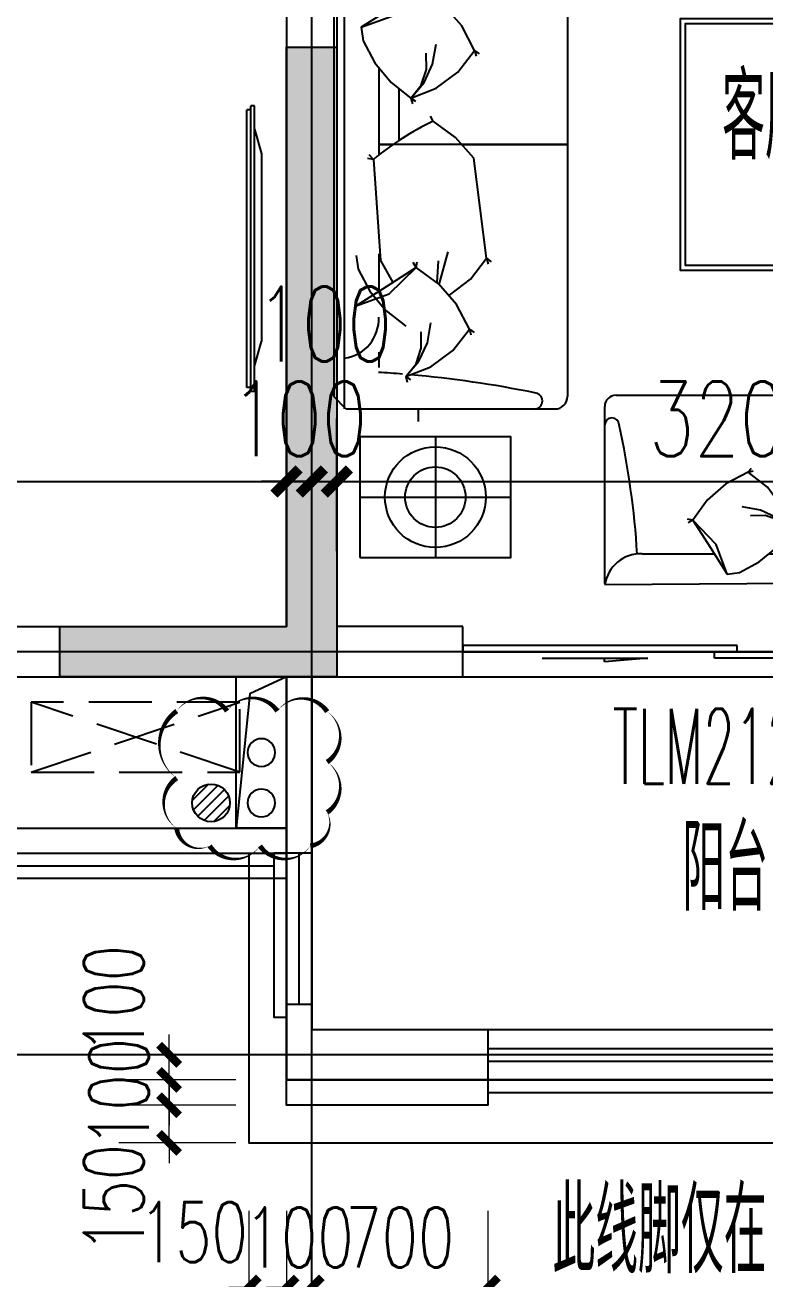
# Model space of a CAD drawing. Extents: x -129588 to 17450, y 1144 to 109436.
# Drawn here: x -41852 to -38914, y 72708 to 77686 of the extents above; entities that cross this region are included whole.
import ezdxf

# ---------------------------------------------------------------- set-up
doc = ezdxf.new("R2010")
doc.units = 0
doc.header["$LTSCALE"] = 1000
doc.header["$MEASUREMENT"] = 0
doc.linetypes.add('DASH', pattern=[0.35, 0.25, -0.1])
for name, color, linetype in [('_S-YS(雨水管)', 3, 'Continuous'), ('_S-空调立管', 7, 'Continuous'), ('A-外装饰线脚', 7, 'Continuous'), ('A-洞口', 105, 'Continuous'), ('A-空调室外机', 5, 'DASH'), ('A-第三道尺寸线', 105, 'Continuous'), ('A-线脚看线', 9, 'Continuous'), ('AE-FLOR', 151, 'Continuous'), ('DOTE', 16, 'Continuous'), ('NL', 5, 'Continuous'), ('PUB_HATCH', 8, 'Continuous'), ('PUB_TEXT', 7, 'Continuous'), ('WALL', 2, 'Continuous'), ('WINDOW', 4, 'Continuous'), ('WINDOW_TEXT', 7, 'Continuous'), ('剪力墙', 6, 'Continuous'), ('栏杆', 142, 'Continuous')]:
    doc.layers.add(name, color=color, linetype=linetype)
for name, color, linetype, plot in [('A-area(算全面积)', 21, 'Continuous', False), ('A-area(算半面积)', 23, 'Continuous', False), ('A-FUR', 8, 'Continuous', False), ('Q20160530修改', 20, 'Continuous', False)]:
    doc.layers.add(name, color=color, linetype=linetype, plot=plot)
doc.layers.add('A-第四道尺寸线(线脚尺寸)', color=105, linetype='Continuous', lineweight=5)
doc.styles.add('_TCH_DIM', font='SIMPLEX.shx', dxfattribs={"width": 0.7, "bigfont": 'GBCBIG.shx'})
doc.styles.add('_TCH_DIM_T3', font='SIMPLEX.shx', dxfattribs={"width": 0.705882, "bigfont": 'GBCBIG.shx'})
doc.styles.add('_TCH_WINDOW', font='SIMPLEX.shx', dxfattribs={"width": 0.7, "height": 3.5, "bigfont": 'GBCBIG.shx'})
doc.styles.get("Standard").update_dxf_attribs({"font": 'gbenor.shx', "width": 0.7, "bigfont": 'gbcbig.shx'})
doc.dimstyles.new('_TCH_ARCH&&100', dxfattribs={"dimtxt": 297.5, "dimasz": 100, "dimexe": 250, "dimexo": 300, "dimgap": 100, "dimtad": 1, "dimdec": 0, "dimzin": 0, "dimdsep": 46, "dimtxsty": '_TCH_DIM_T3', "dimblk": 'ARCHTICK', "dimcen": 0.09, "dimclrt": 7, "dimazin": 2, "dimtfac": 1, "dimtdec": 0, "dimtix": 1, "dimtmove": 2, "dimatfit": 3, "dimfxl": 0, "dimtolj": 1, "dimtzin": 0, "dimarcsym": 0})
doc.dimstyles.new('_TCH_ARCH&&80', dxfattribs={"dimtxt": 238, "dimasz": 80, "dimexe": 200, "dimexo": 240, "dimgap": 80, "dimtad": 1, "dimdec": 0, "dimzin": 0, "dimdsep": 46, "dimtxsty": '_TCH_DIM_T3', "dimblk": 'ARCHTICK', "dimcen": 0.09, "dimclrt": 7, "dimazin": 2, "dimtfac": 1, "dimtdec": 0, "dimtix": 1, "dimtmove": 2, "dimatfit": 3, "dimfxl": 0, "dimtolj": 1, "dimtzin": 0, "dimarcsym": 0})

# ---------------------------------------------------------------- blocks, each defined once
blk = doc.blocks.new('zhouxianssceng0329')
at = {"layer": 'DOTE'}
for p, q in [((-40713.7, 132089.9), (-40713.7, 156469.4)), ((5501.3, 134598.2), (-44988.6, 134598.2)), ((5501.3, 132998.2), (-44988.6, 132998.2))]:
    blk.add_line(p, q, dxfattribs=at)
blk = doc.blocks.new('jgjlq030328')
at = {"layer": 'PUB_HATCH'}
blk.add_hatch(color=256, dxfattribs=at).paths.add_polyline_path([(-287135, 10511.9), (-286935, 10511.9), (-286935, 8011.9), (-288035, 8011.9), (-288035, 8211.9), (-287135, 8211.9)])
at = {"layer": '剪力墙'}
blk.add_lwpolyline([(-287135, 10511.9), (-286935, 10511.9), (-286935, 8011.9), (-288035, 8011.9), (-288035, 8211.9), (-287135, 8211.9)], close=True, dxfattribs=at)
blk.add_lwpolyline([(-286935, 8211.9), (-286935, 8211.9)], dxfattribs=at)
blk = doc.blocks.new('ktswaj')
at = {"linetype": 'DASH'}
blk.add_lwpolyline([(15990.1, 179082.6), (15990.1, 178253.3), (16268.4, 178253.3), (16268.4, 179082.6)], close=True, dxfattribs=at)
for points in [[(15990.1, 179082.6), (16268.4, 178253.3)], [(15990.1, 178253.3), (16268.4, 179082.6)]]:
    blk.add_lwpolyline(points, dxfattribs=at)
blk = doc.blocks.new('32Y54')
at = {"linetype": 'DASH', "ltscale": 20}
for p, q in [((-6911.2, 151548.5), (-6911.2, 152682.5)), ((-6911.2, 151548.5), (-6911.2, 152682.5)), ((-6896.2, 152682.5), (-6911.2, 152682.5)), ((-6896.2, 151548.5), (-6896.2, 152682.5)), ((-6926.5, 151563.5), (-6926.5, 152666.1)), ((-6911.2, 152666.1), (-6926.5, 152666.1)), ((-6896.2, 152590), (-6868.9, 152491.4)), ((-6868.9, 152491.4), (-6868.9, 151747.1)), ((-6896.2, 151648.5), (-6868.9, 151747.1)), ((-6896.2, 151548.5), (-6911.2, 151548.5))]:
    blk.add_line(p, q, dxfattribs=at)
at = {"linetype": 'ByBlock', "ltscale": 20}
blk.add_line((-6911.2, 151563.5), (-6926.5, 151563.5), dxfattribs=at)
blk = doc.blocks.new('A$C40FB7DD8')
at = {"layer": 'A-FUR'}
for p, q in [((41.5, 2879.3), (0, 2829.3)), ((41.5, 2879.3), (41.5, 780.5)), ((878.2, 2880.5), (48.2, 2880.5)), ((878.2, 2880.5), (48.2, 2880.5)), ((0, 2829.3), (0, 830.5)), ((928.2, 2830.5), (928.2, 830.5)), ((928.2, 2830.5), (928.2, 830.5)), ((178.2, 2380.5), (178.2, 2340.1)), ((178.2, 2380.5), (178.2, 2340.1)), ((178.2, 2136.3), (178.2, 1788.7)), ((178.2, 2136.3), (178.2, 1788.7)), ((258.2, 2052.9), (258.2, 1846.2)), ((258.2, 2052.9), (258.2, 1846.2)), ((928.2, 1830.5), (178.2, 1830.5)), ((178.2, 1830.5), (234.9, 1830.5)), ((928.2, 1830.5), (178.2, 1830.5)), ((178.2, 1830.5), (234.9, 1830.5)), ((508.2, 1830.5), (928.2, 1830.5)), ((508.2, 1830.5), (928.2, 1830.5)), ((178.2, 1396.7), (178.2, 1246.9)), ((178.2, 1396.7), (178.2, 1246.9)), ((178.2, 1005.8), (178.2, 945.4)), ((178.2, 1005.8), (178.2, 945.4)), ((48.2, 780.5), (0, 830.5)), ((1120.8, 835.2), (1885.8, 835.2)), ((48.2, 780.5), (878.2, 780.5)), ((48.2, 780.5), (878.2, 780.5)), ((1075.8, 88.2), (1075.8, 790.2)), ((1930.8, 88.2), (1930.8, 790.2)), ((403.2, 670.5), (403.2, 190.5)), ((403.2, 670.5), (403.2, 190.5)), ((103.2, 430.5), (703.2, 430.5)), ((1224.3, 205.2), (1511.1, 205.2)), ((1728.1, 205.2), (1782.4, 205.2)), ((1930.8, 88.2), (1076.9, 82.1))]:
    blk.add_line(p, q, dxfattribs=at)
for points in [[(108.7, 2296.4), (240.3, 2344.4), (346.7, 2797.9), (228.5, 2371.8), (108.7, 2296.4)], [(108.7, 2296.4), (240.3, 2344.4), (346.7, 2797.9), (228.5, 2371.8), (108.7, 2296.4)], [(346.7, 2797.9), (335.5, 2818.2)], [(346.7, 2797.9), (335.5, 2818.2)], [(346.7, 2797.9), (351.9, 2820.8)], [(346.7, 2797.9), (351.9, 2820.8)], [(558.7, 2203.4), (508, 2301.4), (436, 2383.9), (346.7, 2797.9)], [(558.7, 2203.4), (508, 2301.4), (436, 2383.9), (346.7, 2797.9)], [(108.7, 2296.4), (116.7, 2242), (163.4, 2154.2), (227.2, 2077.4), (306.1, 2015.1)], [(108.7, 2296.4), (116.7, 2242), (163.4, 2154.2), (227.2, 2077.4), (306.1, 2015.1)], [(306.1, 2015.1), (358.2, 2076.9), (392.2, 2149.6), (406.1, 2229.1)], [(306.1, 2015.1), (358.2, 2076.9), (392.2, 2149.6), (406.1, 2229.1)], [(306.1, 2015.1), (406.1, 2054.1), (492.6, 2118.4), (558.7, 2203.4), (577.5, 2190.4)], [(306.1, 2015.1), (406.1, 2054.1), (492.6, 2118.4), (558.7, 2203.4), (577.5, 2190.4)], [(306.1, 2015.1), (346.8, 2066.1), (367.7, 2128.1), (367.2, 2193.4)], [(306.1, 2015.1), (346.8, 2066.1), (367.7, 2128.1), (367.2, 2193.4)], [(558.7, 2203.4), (564.9, 2180.8)], [(558.7, 2203.4), (564.9, 2180.8)], [(306.1, 2015.1), (312.3, 1992.4)], [(306.1, 2015.1), (324.9, 2002.1)], [(306.1, 2015.1), (312.3, 1992.4)], [(306.1, 2015.1), (324.9, 2002.1)], [(394.2, 1922.8), (383.8, 1943.3)], [(394.2, 1922.8), (383.8, 1943.3)], [(606, 1379.1), (555.5, 1776.4), (483.5, 1858.8), (394.2, 1922.8)], [(606, 1379.1), (555.5, 1776.4), (483.5, 1858.8), (394.2, 1922.8)], [(157, 1771.5), (133.8, 1775)], [(157, 1771.5), (133.8, 1775)], [(157, 1771.5), (140.8, 1789.4)], [(157, 1771.5), (140.8, 1789.4)], [(157, 1771.5), (185.8, 1370.1), (234.4, 1282.6)], [(157, 1771.5), (185.8, 1370.1), (234.4, 1282.6)], [(419, 1274.8), (454.1, 1405)], [(419, 1274.8), (454.1, 1405)], [(88.4, 1390.3), (96.4, 1335.9), (143.1, 1248.1), (206.9, 1171.3), (285.8, 1109)], [(88.4, 1390.3), (96.4, 1335.9), (143.1, 1248.1), (206.9, 1171.3), (285.8, 1109)], [(326.4, 1341.9), (315.2, 1362.1)], [(326.4, 1341.9), (315.2, 1362.1)], [(326.4, 1341.9), (331.6, 1364.7)], [(326.4, 1341.9), (331.6, 1364.7)], [(411, 1282.1), (415.4, 1368.5)], [(411, 1282.1), (415.4, 1368.5)], [(459.1, 1232.4), (542.6, 1295.7), (606, 1379.1)], [(459.1, 1232.4), (542.6, 1295.7), (606, 1379.1)], [(606, 1379.1), (624.9, 1365.3)], [(606, 1379.1), (612.4, 1355.7)], [(606, 1379.1), (624.9, 1365.3)], [(606, 1379.1), (612.4, 1355.7)], [(88.4, 1190.3), (220, 1238.3), (326.4, 1341.9), (208.2, 1265.8), (88.4, 1190.3)], [(88.4, 1190.3), (220, 1238.3), (326.4, 1341.9), (208.2, 1265.8), (88.4, 1190.3)], [(538.4, 1097.4), (487.7, 1195.4), (415.6, 1277.8), (326.4, 1341.9)], [(538.4, 1097.4), (487.7, 1195.4), (415.6, 1277.8), (326.4, 1341.9)], [(285.8, 909), (337.8, 970.9), (371.8, 1043.5), (385.7, 1123)], [(285.8, 909), (337.8, 970.9), (371.8, 1043.5), (385.7, 1123)], [(285.8, 909), (385.8, 948.1), (472.2, 1012.4), (538.4, 1097.4), (557.1, 1084.4)], [(285.8, 909), (385.8, 948.1), (472.2, 1012.4), (538.4, 1097.4), (557.1, 1084.4)], [(538.4, 1097.4), (544.5, 1074.7)], [(538.4, 1097.4), (544.5, 1074.7)], [(285.8, 909), (326.5, 960), (347.4, 1022.1), (346.9, 1087.3)], [(285.8, 909), (326.5, 960), (347.4, 1022.1), (346.9, 1087.3)], [(285.8, 909), (291.9, 886.4)], [(285.8, 909), (304.5, 896)], [(285.8, 909), (291.9, 886.4)], [(285.8, 909), (304.5, 896)], [(335.5, 780.5), (335.5, 730.5)], [(1645.6, 529.3), (1557.4, 483.7), (1483.2, 418.8), (1425.6, 338.5)], [(1815.1, 302), (1780, 391.9), (1722.1, 469.8), (1645.6, 529.3), (1657.4, 546.2)], [(1645.6, 529.3), (1666, 534.9)], [(1815.1, 302), (1759.5, 348.8), (1694.1, 379.4), (1622.5, 391.9)], [(1815.1, 302), (1769.3, 338.6), (1713.4, 357.4), (1654.7, 356.9)], [(1425.6, 338.5), (1405, 343.2)], [(1425.6, 338.5), (1407.4, 328.4)], [(1562, 124.3), (1518.8, 242.7), (1425.6, 338.5), (1494.1, 232.2), (1562, 124.3)], [(1562, 124.3), (1610.9, 131.5), (1689.9, 173.5), (1759.1, 230.9), (1815.1, 302)], [(1815.1, 302), (1826.9, 318.8)], [(1815.1, 302), (1835.5, 307.5)]]:
    blk.add_lwpolyline(points, dxfattribs=at)
for points in [[(2077.4, 1330.5), (1377.4, 1330.5), (1377.4, 2330.5), (2077.4, 2330.5)], [(2057.4, 1350.5), (1397.4, 1350.5), (1397.4, 2310.5), (2057.4, 2310.5)], [(103.2, 190.5), (703.2, 190.5), (703.2, 670.5), (103.2, 670.5)], [(103.2, 190.5), (703.2, 190.5), (703.2, 670.5), (103.2, 670.5)]]:
    blk.add_lwpolyline(points, close=True, dxfattribs=at)
for radius in [200, 200, 120, 120]:
    blk.add_circle((403.2, 430.5), radius, dxfattribs=at)
for centre, radius, start, end in [((-691.2, 2409.1), 870.5, 357.129, 32.6893), ((-691.2, 2409.1), 870.5, 357.129, 32.6893), ((796.2, 2848.5), 32, 272.8767, 87.1233), ((796.2, 2848.5), 32, 272.8767, 87.1233), ((878.2, 2830.5), 50, 0, 90), ((878.2, 2830.5), 50, 0, 90), ((-79.7, 7198.9), 4469.4, 276.2284, 281.3225), ((-79.7, 7198.9), 4469.4, 276.2284, 281.3225), ((17.7, 4838), 2462.8, 273.7377, 275.4374), ((17.7, 4838), 2462.8, 273.7377, 275.4374), ((893.1, 878.9), 1157, 115.5423, 129.5101), ((893.1, 878.9), 1157, 115.5423, 129.5101), ((20.8, 1137.9), 157.6, 277.538, 2.7136), ((20.8, 1137.9), 157.6, 277.538, 2.7136), ((-20, -2497.3), 3428.8, 85.0947, 86.691), ((-20, -2497.3), 3428.8, 85.0947, 86.691), ((-55.1, -3291.8), 4223.3, 78.3483, 85.1217), ((-55.1, -3291.8), 4223.3, 78.3483, 85.1217), ((796.2, 812.4), 32, 272.8767, 87.1233), ((796.2, 812.4), 32, 272.8767, 87.1233), ((878.2, 830.5), 50, 270, 0), ((878.2, 830.5), 50, 270, 0), ((1120.8, 790.2), 45, 90, 180), ((1120.8, 790.2), 45, 90, 180), ((1885.8, 790.2), 45, 0, 90), ((1104.6, 716.4), 28.8, 2.8767, 177.1233), ((1104.6, 716.4), 28.8, 2.8767, 177.1233), ((-2199, -8.8), 3410.7, 3.5908, 12.301), ((-2199, -8.8), 3410.7, 3.5908, 12.301), ((4880.8, 26.8), 3085.9, 167.0601, 174.5777), ((1902.1, 716.4), 28.8, 2.8767, 177.1233), ((4880.8, 26.8), 3085.9, 175.0947, 176.691), ((1217.6, 63.5), 141.9, 87.2864, 172.462), ((1789.1, 63.5), 141.9, 7.538, 92.7136)]:
    blk.add_arc(centre, radius, start, end, dxfattribs=at)
blk = doc.blocks.new('$DorLib2D$00000131')
at = {"color": 0, "linetype": 'Continuous'}
for p, q in [((0.15, 0.125), (0.2319, 0.1973)), ((0.2319, 0.1973), (0.2319, 0.125)), ((-0.5, 0.125), (-0.5, 0)), ((0.0192, 0.125), (-0.5, 0.125)), ((0.0192, 0), (0.0192, 0.125)), ((0.35, 0.125), (0.15, 0.125)), ((-0.5, 0), (0.0192, 0)), ((-0.024, 0), (0.5, 0)), ((-0.024, -0.125), (-0.024, 0)), ((0.5, 0), (0.5, -0.125)), ((-0.35, -0.125), (-0.15, -0.125)), ((-0.2319, -0.1973), (-0.2319, -0.125)), ((-0.15, -0.125), (-0.2319, -0.1973)), ((0.5, -0.125), (-0.024, -0.125))]:
    blk.add_line(p, q, dxfattribs=at)
blk = doc.blocks.new('_ArchTick')
at = {"color": 0, "linetype": 'ByBlock', "const_width": 0.4}
blk.add_lwpolyline([(-0.5, -0.5), (0.5, 0.5)], dxfattribs=at)
blk = doc.blocks.new('*D1015')
at = {"layer": 'A-第三道尺寸线', "color": 0, "lineweight": -2, "transparency": 16777216}
for p, q in [((-8070.7, 161034.8), (-8070.7, 161560.9)), ((-4870.7, 161034.8), (-4870.7, 161560.9)), ((-8070.7, 161310.9), (-4870.7, 161310.9))]:
    blk.add_line(p, q, dxfattribs=at)
at = {"layer": 'Defpoints', "color": 0, "transparency": 16777216}
for p in [(-4870.7, 161310.9), (-8070.7, 160734.8), (-4870.7, 160734.8)]:
    blk.add_point(p, dxfattribs=at)
at = {"layer": 'A-第三道尺寸线', "color": 0, "lineweight": -2, "transparency": 16777216, "xscale": 100, "yscale": 100, "zscale": 100, "rotation": 180}
blk.add_blockref('_ArchTick', (-8070.7, 161310.9), dxfattribs=at)
at = {"layer": 'A-第三道尺寸线', "color": 0, "lineweight": -2, "transparency": 16777216, "xscale": 100, "yscale": 100, "zscale": 100}
blk.add_blockref('_ArchTick', (-4870.7, 161310.9), dxfattribs=at)
at = {"layer": 'A-第三道尺寸线', "color": 7, "transparency": 16777216, "insert": (-6470.7, 161559.6), "char_height": 297.5, "attachment_point": 5, "style": '_TCH_DIM_T3'}
blk.add_mtext('\\A1;3200', dxfattribs=at)
blk = doc.blocks.new('*D1016')
at = {"layer": 'A-第三道尺寸线', "color": 0, "lineweight": -2, "transparency": 16777216}
for p, q in [((-4870.7, 161034.8), (-4870.7, 161560.9)), ((-4770.7, 161034.8), (-4770.7, 161560.9)), ((-4870.7, 161310.9), (-4970.7, 161310.9)), ((-4870.7, 161310.9), (-4770.7, 161310.9)), ((-4770.7, 161310.9), (-4670.7, 161310.9))]:
    blk.add_line(p, q, dxfattribs=at)
at = {"layer": 'Defpoints', "color": 0, "transparency": 16777216}
for p in [(-4770.7, 161310.9), (-4870.7, 160734.8), (-4770.7, 160734.8)]:
    blk.add_point(p, dxfattribs=at)
at = {"layer": 'A-第三道尺寸线', "color": 0, "lineweight": -2, "transparency": 16777216, "xscale": 100, "yscale": 100, "zscale": 100}
blk.add_blockref('_ArchTick', (-4870.7, 161310.9), dxfattribs=at)
at = {"layer": 'A-第三道尺寸线', "color": 0, "lineweight": -2, "transparency": 16777216, "xscale": 100, "yscale": 100, "zscale": 100, "rotation": 180}
blk.add_blockref('_ArchTick', (-4770.7, 161310.9), dxfattribs=at)
at = {"layer": 'A-第三道尺寸线', "color": 7, "transparency": 16777216, "insert": (-4820.7, 161559.6), "char_height": 297.5, "attachment_point": 5, "style": '_TCH_DIM_T3'}
blk.add_mtext('\\A1;100', dxfattribs=at)
blk = doc.blocks.new('*D1017')
at = {"layer": 'A-第三道尺寸线', "color": 0, "lineweight": -2, "transparency": 16777216}
for p, q in [((-4770.7, 161034.8), (-4770.7, 161560.9)), ((-4670.7, 161034.8), (-4670.7, 161560.9)), ((-4770.7, 161310.9), (-4870.7, 161310.9)), ((-4770.7, 161310.9), (-4670.7, 161310.9)), ((-4670.7, 161310.9), (-4570.7, 161310.9))]:
    blk.add_line(p, q, dxfattribs=at)
at = {"layer": 'Defpoints', "color": 0, "transparency": 16777216}
for p in [(-4670.7, 161310.9), (-4770.7, 160734.8), (-4670.7, 160734.8)]:
    blk.add_point(p, dxfattribs=at)
at = {"layer": 'A-第三道尺寸线', "color": 0, "lineweight": -2, "transparency": 16777216, "xscale": 100, "yscale": 100, "zscale": 100}
blk.add_blockref('_ArchTick', (-4770.7, 161310.9), dxfattribs=at)
at = {"layer": 'A-第三道尺寸线', "color": 0, "lineweight": -2, "transparency": 16777216, "xscale": 100, "yscale": 100, "zscale": 100, "rotation": 180}
blk.add_blockref('_ArchTick', (-4670.7, 161310.9), dxfattribs=at)
at = {"layer": 'A-第三道尺寸线', "color": 7, "transparency": 16777216, "insert": (-4720.7, 161935.9), "char_height": 297.5, "attachment_point": 5, "style": '_TCH_DIM_T3'}
blk.add_mtext('\\A1;100', dxfattribs=at)
blk = doc.blocks.new('*D1018')
at = {"layer": 'A-第三道尺寸线', "color": 0, "lineweight": -2, "transparency": 16777216}
for p, q in [((-4670.7, 161034.8), (-4670.7, 161560.9)), ((-1470.7, 161034.8), (-1470.7, 161560.9)), ((-4670.7, 161310.9), (-1470.7, 161310.9))]:
    blk.add_line(p, q, dxfattribs=at)
at = {"layer": 'Defpoints', "color": 0, "transparency": 16777216}
for p in [(-1470.7, 161310.9), (-4670.7, 160734.8), (-1470.7, 160734.8)]:
    blk.add_point(p, dxfattribs=at)
at = {"layer": 'A-第三道尺寸线', "color": 0, "lineweight": -2, "transparency": 16777216, "xscale": 100, "yscale": 100, "zscale": 100, "rotation": 180}
blk.add_blockref('_ArchTick', (-4670.7, 161310.9), dxfattribs=at)
at = {"layer": 'A-第三道尺寸线', "color": 0, "lineweight": -2, "transparency": 16777216, "xscale": 100, "yscale": 100, "zscale": 100}
blk.add_blockref('_ArchTick', (-1470.7, 161310.9), dxfattribs=at)
at = {"layer": 'A-第三道尺寸线', "color": 7, "transparency": 16777216, "insert": (-3070.7, 161559.6), "char_height": 297.5, "attachment_point": 5, "style": '_TCH_DIM_T3'}
blk.add_mtext('\\A1;3200', dxfattribs=at)
blk = doc.blocks.new('ssxianjiao0329')
at = {"layer": 'A-外装饰线脚'}
blk.add_lwpolyline([(-40013.7, 132898.2), (-40013.7, 132798.2), (-40813.7, 132798.2), (-40813.7, 132898.2)], dxfattribs=at)
at = {"layer": 'A-线脚看线'}
for points in [[(-42013.7, 133798.2), (-42013.7, 133748.2), (-40863.7, 133748.2)], [(-40813.7, 133798.2), (-40863.7, 133798.2), (-40863.7, 133148.2), (-40813.7, 133148.2)], [(-40013.7, 132848.2), (-37713.7, 132848.2)]]:
    blk.add_lwpolyline(points, dxfattribs=at)
blk = doc.blocks.new('jfdsajjfjkjhhj')
at = {"layer": 'A-洞口'}
blk.add_lwpolyline([(-56303.8, 137588.3), (-56103.8, 137588.3), (-56103.8, 136988.3), (-56303.8, 136988.3)], close=True, dxfattribs=at)
blk.add_lwpolyline([(-56103.8, 137588.3), (-56249.2, 137521.8), (-56303.8, 136988.3)], dxfattribs=at)
blk = doc.blocks.new('huxingdongkoupiaochuangyangtai')
blk.add_blockref('jfdsajjfjkjhhj', (15290.1, 0))
blk = doc.blocks.new('*D1489')
at = {"layer": 'A-第四道尺寸线(线脚尺寸)', "color": 0, "lineweight": -2, "transparency": 16777216}
for p, q in [((-40963.7, 72979.1), (-40963.7, 72474.3)), ((-40813.7, 72979.1), (-40813.7, 72474.3)), ((-40963.7, 72674.3), (-41043.7, 72674.3)), ((-40963.7, 72674.3), (-40813.7, 72674.3)), ((-40813.7, 72674.3), (-40733.7, 72674.3))]:
    blk.add_line(p, q, dxfattribs=at)
at = {"layer": 'Defpoints', "color": 0, "transparency": 16777216}
for p in [(-40963.7, 73219.1), (-40813.7, 73219.1), (-40813.7, 72674.3)]:
    blk.add_point(p, dxfattribs=at)
at = {"layer": 'A-第四道尺寸线(线脚尺寸)', "color": 0, "lineweight": -2, "transparency": 16777216, "xscale": 80, "yscale": 80, "zscale": 80}
blk.add_blockref('_ArchTick', (-40963.7, 72674.3), dxfattribs=at)
at = {"layer": 'A-第四道尺寸线(线脚尺寸)', "color": 0, "lineweight": -2, "transparency": 16777216, "xscale": 80, "yscale": 80, "zscale": 80, "rotation": 180}
blk.add_blockref('_ArchTick', (-40813.7, 72674.3), dxfattribs=at)
at = {"layer": 'A-第四道尺寸线(线脚尺寸)', "color": 7, "transparency": 16777216, "insert": (-41183.7, 72894.3), "char_height": 238, "attachment_point": 5, "style": '_TCH_DIM_T3'}
blk.add_mtext('\\A1;150', dxfattribs=at)
blk = doc.blocks.new('*D1490')
at = {"layer": 'A-第四道尺寸线(线脚尺寸)', "color": 0, "lineweight": -2, "transparency": 16777216}
for p, q in [((-40813.7, 72979.1), (-40813.7, 72474.3)), ((-40713.7, 72979.1), (-40713.7, 72474.3)), ((-40813.7, 72674.3), (-40893.7, 72674.3)), ((-40813.7, 72674.3), (-40713.7, 72674.3)), ((-40713.7, 72674.3), (-40633.7, 72674.3))]:
    blk.add_line(p, q, dxfattribs=at)
at = {"layer": 'Defpoints', "color": 0, "transparency": 16777216}
for p in [(-40813.7, 73219.1), (-40713.7, 73219.1), (-40713.7, 72674.3)]:
    blk.add_point(p, dxfattribs=at)
at = {"layer": 'A-第四道尺寸线(线脚尺寸)', "color": 0, "lineweight": -2, "transparency": 16777216, "xscale": 80, "yscale": 80, "zscale": 80}
blk.add_blockref('_ArchTick', (-40813.7, 72674.3), dxfattribs=at)
at = {"layer": 'A-第四道尺寸线(线脚尺寸)', "color": 0, "lineweight": -2, "transparency": 16777216, "xscale": 80, "yscale": 80, "zscale": 80, "rotation": 180}
blk.add_blockref('_ArchTick', (-40713.7, 72674.3), dxfattribs=at)
at = {"layer": 'A-第四道尺寸线(线脚尺寸)', "color": 7, "transparency": 16777216, "insert": (-40763.7, 72873.3), "char_height": 238, "attachment_point": 5, "style": '_TCH_DIM_T3'}
blk.add_mtext('\\A1;100', dxfattribs=at)
blk = doc.blocks.new('*D1491')
at = {"layer": 'A-第四道尺寸线(线脚尺寸)', "color": 0, "lineweight": -2, "transparency": 16777216}
for p, q in [((-40713.7, 72979.1), (-40713.7, 72474.3)), ((-40013.7, 72979.1), (-40013.7, 72474.3)), ((-40713.7, 72674.3), (-40013.7, 72674.3))]:
    blk.add_line(p, q, dxfattribs=at)
at = {"layer": 'Defpoints', "color": 0, "transparency": 16777216}
for p in [(-40713.7, 73219.1), (-40013.7, 73219.1), (-40013.7, 72674.3)]:
    blk.add_point(p, dxfattribs=at)
at = {"layer": 'A-第四道尺寸线(线脚尺寸)', "color": 0, "lineweight": -2, "transparency": 16777216, "xscale": 80, "yscale": 80, "zscale": 80, "rotation": 180}
blk.add_blockref('_ArchTick', (-40713.7, 72674.3), dxfattribs=at)
at = {"layer": 'A-第四道尺寸线(线脚尺寸)', "color": 0, "lineweight": -2, "transparency": 16777216, "xscale": 80, "yscale": 80, "zscale": 80}
blk.add_blockref('_ArchTick', (-40013.7, 72674.3), dxfattribs=at)
at = {"layer": 'A-第四道尺寸线(线脚尺寸)', "color": 7, "transparency": 16777216, "insert": (-40363.7, 72873.3), "char_height": 238, "attachment_point": 5, "style": '_TCH_DIM_T3'}
blk.add_mtext('\\A1;700', dxfattribs=at)
blk = doc.blocks.new('*D1516')
at = {"layer": 'A-第四道尺寸线(线脚尺寸)', "color": 0, "lineweight": -2, "transparency": 16777216}
for p, q in [((-41280.3, 73598.2), (-41280.3, 73678.2)), ((-41014.8, 73598.2), (-41480.3, 73598.2)), ((-41280.3, 73498.2), (-41280.3, 73598.2)), ((-41014.8, 73498.2), (-41480.3, 73498.2)), ((-41280.3, 73498.2), (-41280.3, 73418.2))]:
    blk.add_line(p, q, dxfattribs=at)
at = {"layer": 'Defpoints', "color": 0, "transparency": 16777216}
for p in [(-41280.3, 73598.2), (-40774.8, 73598.2), (-40774.8, 73498.2)]:
    blk.add_point(p, dxfattribs=at)
at = {"layer": 'A-第四道尺寸线(线脚尺寸)', "color": 0, "lineweight": -2, "transparency": 16777216, "xscale": 80, "yscale": 80, "zscale": 80}
for p, rotation in [((-41280.3, 73598.2), 270), ((-41280.3, 73498.2), 90)]:
    blk.add_blockref('_ArchTick', p, dxfattribs=dict(at, rotation=rotation))
at = {"layer": 'A-第四道尺寸线(线脚尺寸)', "color": 7, "transparency": 16777216, "insert": (-41500.3, 73818.2), "char_height": 238, "attachment_point": 5, "rotation": 90, "style": '_TCH_DIM_T3'}
blk.add_mtext('\\A1;100', dxfattribs=at)
blk = doc.blocks.new('*D1517')
at = {"layer": 'A-第四道尺寸线(线脚尺寸)', "color": 0, "lineweight": -2, "transparency": 16777216}
for p, q in [((-41280.3, 73498.2), (-41280.3, 73578.2)), ((-41014.8, 73498.2), (-41480.3, 73498.2)), ((-41280.3, 73398.2), (-41280.3, 73498.2)), ((-41014.8, 73398.2), (-41480.3, 73398.2)), ((-41280.3, 73398.2), (-41280.3, 73318.2))]:
    blk.add_line(p, q, dxfattribs=at)
at = {"layer": 'Defpoints', "color": 0, "transparency": 16777216}
for p in [(-41280.3, 73498.2), (-40774.8, 73498.2), (-40774.8, 73398.2)]:
    blk.add_point(p, dxfattribs=at)
at = {"layer": 'A-第四道尺寸线(线脚尺寸)', "color": 0, "lineweight": -2, "transparency": 16777216, "xscale": 80, "yscale": 80, "zscale": 80}
for p, rotation in [((-41280.3, 73498.2), 270), ((-41280.3, 73398.2), 90)]:
    blk.add_blockref('_ArchTick', p, dxfattribs=dict(at, rotation=rotation))
at = {"layer": 'A-第四道尺寸线(线脚尺寸)', "color": 7, "transparency": 16777216, "insert": (-41479.3, 73448.2), "char_height": 238, "attachment_point": 5, "rotation": 90, "style": '_TCH_DIM_T3'}
blk.add_mtext('\\A1;100', dxfattribs=at)
blk = doc.blocks.new('*D1518')
at = {"layer": 'A-第四道尺寸线(线脚尺寸)', "color": 0, "lineweight": -2, "transparency": 16777216}
for p, q in [((-41280.3, 73398.2), (-41280.3, 73478.2)), ((-41014.8, 73398.2), (-41480.3, 73398.2)), ((-41280.3, 73248.2), (-41280.3, 73398.2)), ((-41014.8, 73248.2), (-41480.3, 73248.2)), ((-41280.3, 73248.2), (-41280.3, 73168.2))]:
    blk.add_line(p, q, dxfattribs=at)
at = {"layer": 'Defpoints', "color": 0, "transparency": 16777216}
for p in [(-41280.3, 73398.2), (-40774.8, 73398.2), (-40774.8, 73248.2)]:
    blk.add_point(p, dxfattribs=at)
at = {"layer": 'A-第四道尺寸线(线脚尺寸)', "color": 0, "lineweight": -2, "transparency": 16777216, "xscale": 80, "yscale": 80, "zscale": 80}
for p, rotation in [((-41280.3, 73398.2), 270), ((-41280.3, 73248.2), 90)]:
    blk.add_blockref('_ArchTick', p, dxfattribs=dict(at, rotation=rotation))
at = {"layer": 'A-第四道尺寸线(线脚尺寸)', "color": 7, "transparency": 16777216, "insert": (-41500.3, 73028.2), "char_height": 238, "attachment_point": 5, "rotation": 90, "style": '_TCH_DIM_T3'}
blk.add_mtext('\\A1;150', dxfattribs=at)
blk = doc.blocks.new('_LV13')
at = {"color": 0}
for p, q in [((-0.071, 0.495), (-0.495, 0.071)), ((0.183, 0.465), (-0.465, -0.183)), ((0.354, 0.354), (-0.354, -0.354)), ((0.465, 0.183), (-0.183, -0.465)), ((0.495, -0.071), (0.071, -0.495))]:
    blk.add_line(p, q, dxfattribs=at)
blk.add_circle((0, 0), 0.5)
blk = doc.blocks.new('fjdsajkjjg0505')
at = {"layer": '_S-YS(雨水管)'}
blk.add_lwpolyline([(-188567.9, 92068.5, 1), (-188677.9, 92068.5, 1)], format="xyb", close=True, dxfattribs=at)
at = {"layer": '_S-空调立管'}
blk.add_lwpolyline([(-188567.9, 91868.5, 1), (-188677.9, 91868.5, 1)], format="xyb", close=True, dxfattribs=at)
at = {"layer": 'NL', "ltscale": 0.5, "extrusion": (0, 0, -1), "xscale": -150, "yscale": 150, "zscale": -150}
blk.add_blockref('_LV13', (188822.9, 91868.5), dxfattribs=at)
blk = doc.blocks.new('a2huxing0322')
at = {"layer": 'AE-FLOR'}
for points in [[(-4870.7, 159834.8), (-4870.7, 159234.8)], [(-4770.7, 159834.8), (-4770.7, 159234.8)], [(-4070.7, 159134.8), (-1770.7, 159134.8)], [(-4070.7, 158934.8), (-1770.7, 158934.8)]]:
    blk.add_lwpolyline(points, dxfattribs=at)
at = {"layer": 'WALL'}
for p, q in [((-4670.7, 164334.8), (-4670.7, 160734.8)), ((-4870.7, 164234.8), (-4870.7, 160734.8)), ((-6170.7, 160734.8), (-4870.7, 160734.8)), ((-4170.7, 160734.8), (-4670.7, 160734.8)), ((-4170.7, 160534.8), (-4170.7, 160734.8)), ((-6070.7, 160534.8), (-4870.7, 160534.8)), ((-4870.7, 160534.8), (-4870.7, 159834.8)), ((-4770.7, 160534.8), (-4170.7, 160534.8)), ((-4770.7, 160534.8), (-4770.7, 159834.8)), ((-4770.7, 159834.8), (-4870.7, 159834.8)), ((-4870.7, 159234.8), (-4870.7, 158934.8)), ((-4770.7, 159234.8), (-4870.7, 159234.8)), ((-4770.7, 159234.8), (-4770.7, 159134.8)), ((-4770.7, 159134.8), (-4070.7, 159134.8)), ((-4070.7, 159134.8), (-4070.7, 158934.8)), ((-4870.7, 158934.8), (-4070.7, 158934.8))]:
    blk.add_line(p, q, dxfattribs=at)
at = {"layer": 'WINDOW'}
blk.add_line((-4170.7, 160534.8), (-2070.7, 160534.8), dxfattribs=at)
at = {"layer": '栏杆'}
for points in [[(-6070.7, 159934.8), (-4870.7, 159934.8)], [(-6070.7, 159834.8), (-4870.7, 159834.8)], [(-4820.7, 159234.8), (-4820.7, 159834.8)], [(-4070.7, 159059.8), (-1770.7, 159059.8)], [(-4070.7, 159009.8), (-1770.7, 159009.8)]]:
    blk.add_lwpolyline(points, dxfattribs=at)
blk.add_blockref('A$C40FB7DD8', (-4683, 160818.3))
at = {"layer": 'A-FUR', "color": 8, "linetype": 'DASH', "ltscale": 0.4}
blk.add_blockref('32Y54', (1898.2, 10120.1), dxfattribs=at)
at = {"layer": 'A-空调室外机', "rotation": 90}
blk.add_blockref('ktswaj', (173197.2, 144166.4), dxfattribs=at)
at = {"layer": 'WINDOW'}
ref = blk.add_blockref('$DorLib2D$00000131', (-3120.7, 160634.8), dxfattribs=dict(at, xscale=2100, yscale=200, zscale=2100))
ref.add_attrib('A', 'TLM2124', (-3575.7, 160111), dxfattribs={"layer": 'WINDOW_TEXT', "height": 297.5, "style": '_TCH_WINDOW', "width": 0.494118})
at = {"layer": 'PUB_TEXT', "width": 0.7}
for s, p in [('客厅', (-3140.8, 162588.9)), ('阳台', (-3298.6, 159606.4))]:
    blk.add_text(s, height=337.59, dxfattribs=at).set_placement(p)
at = {"layer": 'A-第三道尺寸线'}
dim = blk.add_linear_dim(base=(-4670.7, 161310.9), p1=(-4770.7, 160734.8), p2=(-4670.7, 160734.8), angle=0, dimstyle='_TCH_ARCH&&100', dxfattribs=at)
dim.commit()
dim.dimension.update_dxf_attribs({"geometry": '*D1017', "text_midpoint": (-4720.7, 161935.9), "dimtype": 161})
for p1, p2, picture, middle in [((-8070.7, 160734.8), (-4870.7, 160734.8), '*D1015', (-6470.7, 161559.6)), ((-4870.7, 160734.8), (-4770.7, 160734.8), '*D1016', (-4820.7, 161559.6)), ((-4670.7, 160734.8), (-1470.7, 160734.8), '*D1018', (-3070.7, 161559.6))]:
    dim = blk.add_aligned_dim(p1=p1, p2=p2, distance=576.1, dimstyle='_TCH_ARCH&&100', dxfattribs=at)
    dim.commit()
    dim.dimension.update_dxf_attribs({"geometry": picture, "text_midpoint": middle})
blk = doc.blocks.new('34cengxianjiao0427')
at = {"layer": 'A-第四道尺寸线(线脚尺寸)'}
for base, p1, p2, angle, picture, middle in [((-41280.3, 73598.2), (-40774.8, 73498.2), (-40774.8, 73598.2), 90, '*D1516', (-41500.3, 73818.2)), ((-41280.3, 73398.2), (-40774.8, 73248.2), (-40774.8, 73398.2), 90, '*D1518', (-41500.3, 73028.2)), ((-40813.7, 72674.3), (-40963.7, 73219.1), (-40813.7, 73219.1), 360, '*D1489', (-41183.7, 72894.3))]:
    dim = blk.add_linear_dim(base=base, p1=p1, p2=p2, angle=angle, dimstyle='_TCH_ARCH&&80', dxfattribs=at)
    dim.commit()
    dim.dimension.update_dxf_attribs({"geometry": picture, "text_midpoint": middle, "dimtype": 161})
for p1, p2, distance, picture, middle in [((-40774.8, 73398.2), (-40774.8, 73498.2), 505.5, '*D1517', (-41479.3, 73448.2)), ((-40813.7, 73219.1), (-40713.7, 73219.1), -544.8, '*D1490', (-40763.7, 72873.3)), ((-40713.7, 73219.1), (-40013.7, 73219.1), -544.8, '*D1491', (-40363.7, 72873.3))]:
    dim = blk.add_aligned_dim(p1=p1, p2=p2, distance=distance, dimstyle='_TCH_ARCH&&80', dxfattribs=at)
    dim.commit()
    dim.dimension.update_dxf_attribs({"geometry": picture, "text_midpoint": middle})

msp = doc.modelspace()

# ---------------------------------------------------------------- block references
msp.add_blockref('zhouxianssceng0329', (0, -59400))
at = {"layer": '剪力墙'}
msp.add_blockref('jgjlq030328', (246321.3, 67086.3), dxfattribs=at)

# ---------------------------------------------------------------- texts
at = {"layer": 'PUB_TEXT', "style": '_TCH_DIM', "width": 0.7}
msp.add_text('此线脚仅在', height=337.59, dxfattribs=at).set_placement((-39757.9, 72730.4))

# ---------------------------------------------------------------- next in the draw order: block references
msp.add_blockref('a2huxing0322', (-35943, -85436.6))

# ---------------------------------------------------------------- next in the draw order: linework, layer by layer
at = {"layer": 'A-area(算全面积)'}
msp.add_lwpolyline([(-44213.7, 94298.2), (-44213.7, 85798.2), (-42813.7, 85798.2), (-42813.7, 83998.2), (-44213.7, 83998.2), (-44213.7, 75098.2), (-40813.7, 75098.2), (-37313.7, 75098.2), (-33813.7, 75098.2), (-27213.7, 75098.2)], dxfattribs=at)
at = {"layer": 'A-area(算半面积)'}
msp.add_lwpolyline([(-40813.7, 75098.2), (-33813.7, 75098.2), (-33813.7, 73498.2), (-40813.7, 73498.2)], close=True, dxfattribs=at)
at = {"layer": 'A-外装饰线脚'}
for points in [[(-40813.7, 74298.2), (-43813.7, 74298.2), (-43813.7, 74998.2), (-44313.7, 74998.2), (-44313.7, 96298.2), (-39913.7, 96298.2), (-39913.7, 96198.2), (-37113.7, 96198.2), (-37113.7, 95498.2), (-36413.7, 95498.2), (-36413.7, 90698.2), (-37113.7, 90698.2), (-37113.7, 90298.2), (-33713.7, 90298.2), (-33713.7, 89548.2)], [(-40963.7, 74398.2), (-40963.7, 73248.2), (-33663.7, 73248.2), (-33663.7, 74398.2)]]:
    msp.add_lwpolyline(points, dxfattribs=at)
at = {"layer": 'Q20160530修改'}
msp.add_lwpolyline([(-41250, 74962.9, 0, 20, -0.520567), (-41050, 74962.9, 0, 20, -0.520567), (-40850, 74962.9, 0, 20, -0.520567), (-40652.5, 74960.4, 0, 20, -0.520567), (-40652.5, 74760.4, 0, 20, -0.520567), (-40652.5, 74560.4, 0, 20, -0.520567), (-40719.5, 74427.4, 0, 20, -0.520567), (-40919.5, 74427.4, 0, 20, -0.520567), (-41119.5, 74427.4, 0, 20, -0.520567), (-41250, 74496.9, 0, 20, -0.520567), (-41250, 74696.9, 0, 20, -0.520567)], format="xyseb", close=True, dxfattribs=at)

# ---------------------------------------------------------------- next in the draw order: block references
for name, p in [('ssxianjiao0329', (0, -59400)), ('huxingdongkoupiaochuangyangtai', (0, -62490.1))]:
    msp.add_blockref(name, p)
at = {"layer": 'A-area(算半面积)'}
msp.add_blockref('fjdsajkjjg0505', (147709.2, -17270.3, 0), dxfattribs=at)
at = {"layer": 'A-第四道尺寸线(线脚尺寸)'}
msp.add_blockref('34cengxianjiao0427', (0, 0), dxfattribs=at)

doc.saveas('drawing.dxf')
